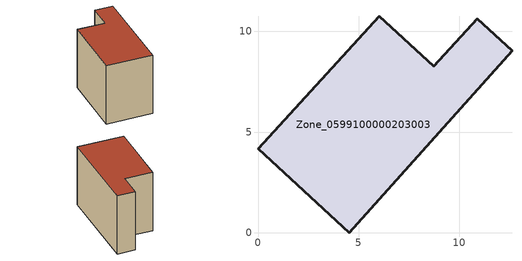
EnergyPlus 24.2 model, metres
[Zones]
Zone_0599100000203003
 floor ground (C_G): 0,4.16 6.04,10.75 8.73,8.28 10.9,10.63 12.63,9.04 4.54,0 z0
 wall outside (C_F): 6.04,10.75 0,4.16 4.54,0 12.63,9.04 10.9,10.63 8.73,8.28 6.04,10.75 z0:8.45
 roof outside (C_R): 12.63,9.04 10.9,10.63 8.73,8.28 6.04,10.75 0,4.16 4.54,0 z8.45
[BUILDING]
Pand.0599100000203003: North Axis=0; Terrain=City; Loads Convergence Tolerance Value=0.04; Temperature Convergence Tolerance Value=0.4; Solar Distribution=FullExterior; Maximum Number of Warmup Days=25; Minimum Number of Warmup Days=1
[Site:Location]
Rotterdam.The.Hague.AP_ZH_NLD Design_Conditions: Latitude=51.96; Longitude=4.45; Time Zone=1; Elevation=-4.5
[SITE:GROUNDTEMPERATURE:BUILDINGSURFACE]
18, 18, 18, 18, 18, 18, 18, 18, 18, 18, 18, 18
[MATERIAL] Thermal Absorptance=0.9; Solar Absorptance=0.7; Visible Absorptance=0.7
Name | Roughness | Thickness | Conductivity | Density | Specific Heat
G.TI.1975-1991 | MediumSmooth | 0.15 | 0.288461 | 540 | 1210
F.TI.1975-1991 | Rough | 0.3 | 0.230769 | 1920 | 840
R.TI.1975-1991 | MediumRough | 0.2 | 0.153846 | 1500 | 1000
[CONSTRUCTION]
C_G: G.TI.1975-1991
C_F: F.TI.1975-1991
C_R: R.TI.1975-1991
[ZONE]
Zone_0599100000203003: Type=1; Multiplier=1; Ceiling Height=Autocalculate; Volume=Autocalculate; Floor Area=autocalculate; Part of Total Floor Area=Yes
[ZONEINFILTRATION:DESIGNFLOWRATE]
Infil_Zone_0599100000203003: Zone or ZoneList or Space or SpaceList=Zone_0599100000203003; Schedule=AlwaysOn; Design Flow Rate Calculation Method=Flow/Area; Flow Rate per Floor Area=0.003; Constant Term Coefficient=1; Temperature Term Coefficient=0; Velocity Term Coefficient=0; Velocity Squared Term Coefficient=0
[HVACTEMPLATE:ZONE:IDEALLOADSAIRSYSTEM]
Zone_0599100000203003: Maximum Heating Supply Air Temperature=50; Minimum Cooling Supply Air Temperature=13; Maximum Heating Supply Air Humidity Ratio=0.0156; Minimum Cooling Supply Air Humidity Ratio=0.0077; Heating Limit=NoLimit; Cooling Limit=NoLimit; Dehumidification Control Type=ConstantSensibleHeatRatio; Cooling Sensible Heat Ratio=0.7; Dehumidification Setpoint=60; Humidification Control Type=None; Humidification Setpoint=30; Outdoor Air Method=None; Outdoor Air Flow Rate per Person=0.00944; Outdoor Air Flow Rate per Zone Floor Area=0; Outdoor Air Flow Rate per Zone=0; Demand Controlled Ventilation Type=None; Outdoor Air Economizer Type=NoEconomizer; Heat Recovery Type=None; Sensible Heat Recovery Effectiveness=0.7; Latent Heat Recovery Effectiveness=0.65
[ZONECONTROL:THERMOSTAT]
ThermostatControl_Zone_0599100000203003: Zone or ZoneList=Zone_0599100000203003; Control Type Schedule=DualSetpointControlType; Control 1=Thermostat_Zone_0599100000203003; Temperature Difference Between Cutout And Setpoint=0
[THERMOSTATSETPOINT:DUALSETPOINT]
Thermostat_Zone_0599100000203003: Heating Setpoint Temperature Schedule=HeatingSetpoint_Zone_0599100000203003; Cooling Setpoint Temperature Schedule=CoolingSetpoint_Zone_0599100000203003
[SCHEDULE:COMPACT]
HeatingSetpoint_Zone_0599100000203003: Through: 12/31, For: AllDays, Until: 24:00, 21
CoolingSetpoint_Zone_0599100000203003: Through: 12/31, For: AllDays, Until: 24:00, 24
DualSetpointControlType: Through: 12/31, For: AllDays, Until: 24:00, 4
AlwaysOn: Through: 12/31, For: AllDays, Until: 24:00, 1
